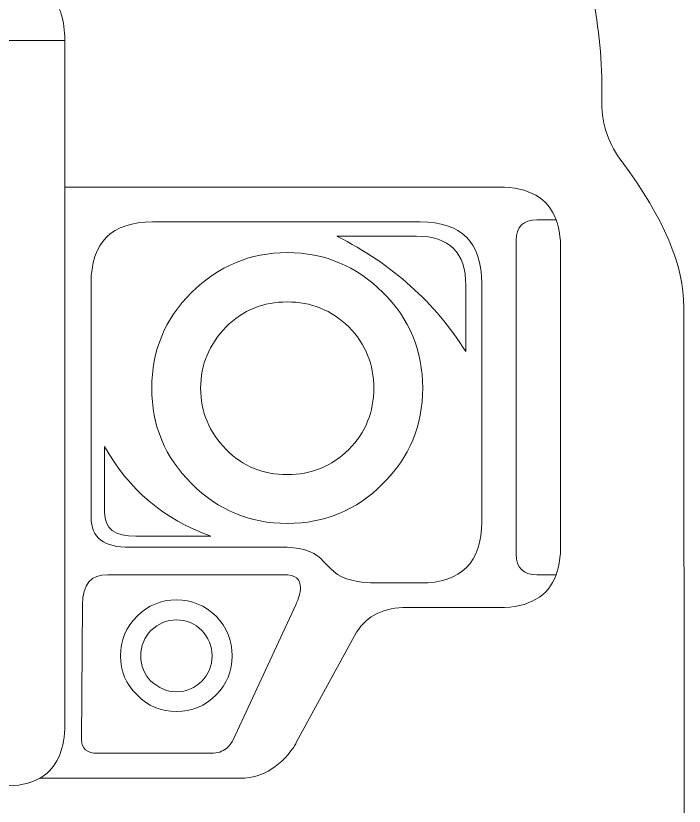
# Model space of a CAD drawing. Header units: metres. Extents: x -47.8 to 47.8, y 0 to 75.9.
# Drawn here: x 25.36 to 40.77, y 28.45 to 46.67 of the extents above; entities that cross this region are included whole.
import ezdxf

# ---------------------------------------------------------------- set-up
doc = ezdxf.new("R2010")
doc.units = ezdxf.units.M
doc.layers.add('ceco.net 240', color=7, linetype='Continuous')

msp = doc.modelspace()

# ---------------------------------------------------------------- linework, layer by layer
at = {"layer": 'ceco.net 240', "lineweight": 18}
for points in [[(26.491, 46.103), (-26.491, 46.103)], [(26.491, 46.103), (26.491, 42.725)]]:
    msp.add_lwpolyline(points, dxfattribs=at)
for points, knots in [([(40.767, 27.986), (40.767, 27.986), (40.758, 39.954), (40.758, 39.954), (40.767, 40.9), (40.294, 42.016), (39.339, 43.303), (39.036, 43.691), (38.875, 44.145), (38.866, 44.665), (38.885, 45.46), (38.828, 46.245), (38.677, 47.021), (38.374, 48.308), (38.052, 49.576), (37.702, 50.824)], [0, 0, 0, 0, 1, 1, 1, 2, 2, 2, 3, 3, 3, 4, 4, 4, 5, 5, 5, 5]), ([(26.491, 42.725), (26.491, 42.725), (26.491, 30.331), (26.491, 30.331), (26.491, 29.783), (26.339, 29.404), (26.027, 29.168), (25.989, 29.139), (25.952, 29.12), (25.914, 29.092)], [0, 0, 0, 0, 1, 1, 1, 2, 2, 2, 3, 3, 3, 3]), ([(26.491, 42.725), (26.491, 42.725), (36.501, 42.725), (36.501, 42.725), (37.191, 42.725), (37.636, 42.47), (37.816, 41.969)], [0, 0, 0, 0, 1, 1, 1, 2, 2, 2, 2]), ([(27.097, 40.502), (27.097, 40.502), (27.097, 35.109), (27.097, 35.109), (27.097, 34.636), (27.399, 34.409), (27.995, 34.419), (27.995, 34.419), (31.619, 34.419), (31.619, 34.419), (32.026, 34.4), (32.309, 34.296), (32.452, 34.088), (32.452, 34.088), (32.612, 33.927), (32.612, 33.927), (32.801, 33.729), (33.114, 33.615), (33.539, 33.596), (33.539, 33.596), (34.684, 33.596), (34.684, 33.596), (35.63, 33.596), (36.103, 34.069), (36.103, 35.015), (36.103, 35.015), (36.103, 40.502), (36.103, 40.502), (36.103, 41.448), (35.63, 41.922), (34.684, 41.922), (34.684, 41.922), (28.516, 41.922), (28.516, 41.922), (27.57, 41.922), (27.097, 41.448), (27.097, 40.502)], [0, 0, 0, 0, 1, 1, 1, 2, 2, 2, 3, 3, 3, 4, 4, 4, 5, 5, 5, 6, 6, 6, 7, 7, 7, 8, 8, 8, 9, 9, 9, 10, 10, 10, 11, 11, 11, 12, 12, 12, 12]), ([(37.816, 33.785), (37.816, 33.785), (37.371, 33.785), (37.371, 33.785), (37.059, 33.785), (36.898, 33.946), (36.898, 34.258), (36.898, 34.258), (36.898, 41.496), (36.898, 41.496), (36.898, 41.808), (37.059, 41.969), (37.371, 41.969), (37.371, 41.969), (37.816, 41.969), (37.816, 41.969)], [0, 0, 0, 0, 1, 1, 1, 2, 2, 2, 3, 3, 3, 4, 4, 4, 5, 5, 5, 5]), ([(37.816, 41.969), (37.882, 41.779), (37.92, 41.562), (37.92, 41.306), (37.92, 41.306), (37.92, 34.448), (37.92, 34.448), (37.92, 34.202), (37.882, 33.974), (37.816, 33.785)], [0, 0, 0, 0, 1, 1, 1, 2, 2, 2, 3, 3, 3, 3]), ([(32.763, 41.591), (34.041, 40.947), (35.025, 40.058), (35.735, 38.931), (35.735, 38.931), (35.735, 40.455), (35.735, 40.455), (35.735, 41.212), (35.356, 41.591), (34.599, 41.591), (34.599, 41.591), (32.763, 41.591), (32.763, 41.591)], [0, 0, 0, 0, 1, 1, 1, 2, 2, 2, 3, 3, 3, 4, 4, 4, 4]), ([(33.823, 40.294), (34.438, 39.689), (34.741, 38.941), (34.741, 38.09), (34.741, 37.229), (34.438, 36.491), (33.823, 35.886), (33.218, 35.27), (32.48, 34.968), (31.619, 34.968), (30.758, 34.968), (30.029, 35.27), (29.414, 35.886), (28.799, 36.491), (28.496, 37.229), (28.496, 38.09), (28.496, 38.941), (28.799, 39.689), (29.414, 40.294), (30.029, 40.9), (30.758, 41.212), (31.619, 41.212), (32.48, 41.212), (33.218, 40.9), (33.823, 40.294)], [0, 0, 0, 0, 1, 1, 1, 2, 2, 2, 3, 3, 3, 4, 4, 4, 5, 5, 5, 6, 6, 6, 7, 7, 7, 8, 8, 8, 8]), ([(33.615, 38.09), (33.615, 37.541), (33.426, 37.068), (33.038, 36.671), (32.64, 36.282), (32.167, 36.094), (31.619, 36.094), (31.07, 36.094), (30.597, 36.282), (30.209, 36.671), (29.821, 37.068), (29.623, 37.541), (29.623, 38.09), (29.623, 38.629), (29.821, 39.102), (30.209, 39.5), (30.597, 39.887), (31.07, 40.076), (31.619, 40.076), (32.167, 40.076), (32.64, 39.887), (33.038, 39.5), (33.426, 39.102), (33.615, 38.629), (33.615, 38.09)], [0, 0, 0, 0, 1, 1, 1, 2, 2, 2, 3, 3, 3, 4, 4, 4, 5, 5, 5, 6, 6, 6, 7, 7, 7, 8, 8, 8, 8]), ([(27.408, 35.223), (27.408, 34.854), (27.645, 34.665), (28.127, 34.675), (28.127, 34.675), (29.859, 34.675), (29.859, 34.675), (28.78, 35.062), (27.957, 35.753), (27.408, 36.746), (27.408, 36.746), (27.408, 35.223), (27.408, 35.223)], [0, 0, 0, 0, 1, 1, 1, 2, 2, 2, 3, 3, 3, 4, 4, 4, 4]), ([(37.816, 33.785), (37.636, 33.284), (37.191, 33.028), (36.501, 33.028), (36.501, 33.028), (34.381, 33.028), (34.381, 33.028), (33.851, 33.038), (33.464, 32.848), (33.218, 32.46), (33.218, 32.46), (31.827, 29.915), (31.827, 29.915), (31.808, 29.877), (31.789, 29.849), (31.77, 29.811), (31.429, 29.319), (30.985, 29.073), (30.446, 29.092), (30.446, 29.092), (25.914, 29.092), (25.914, 29.092)], [0, 0, 0, 0, 1, 1, 1, 2, 2, 2, 3, 3, 3, 4, 4, 4, 5, 5, 5, 6, 6, 6, 7, 7, 7, 7]), ([(31.543, 33.785), (31.543, 33.785), (27.484, 33.785), (27.484, 33.785), (27.097, 33.795), (26.907, 33.567), (26.898, 33.094), (26.898, 33.094), (26.879, 29.982), (26.879, 29.982), (26.879, 29.774), (27.002, 29.67), (27.248, 29.67), (27.248, 29.67), (29.85, 29.67), (29.85, 29.67), (29.859, 29.67), (29.859, 29.67), (29.868, 29.67), (30.01, 29.67), (30.124, 29.708), (30.219, 29.783), (30.275, 29.83), (30.332, 29.897), (30.37, 29.982), (30.37, 29.982), (31.817, 33.094), (31.817, 33.094), (31.855, 33.17), (31.874, 33.237), (31.893, 33.303), (31.921, 33.378), (31.921, 33.425), (31.921, 33.483), (31.931, 33.69), (31.808, 33.785), (31.543, 33.785)], [0, 0, 0, 0, 1, 1, 1, 2, 2, 2, 3, 3, 3, 4, 4, 4, 5, 5, 5, 6, 6, 6, 7, 7, 7, 8, 8, 8, 9, 9, 9, 10, 10, 10, 11, 11, 11, 12, 12, 12, 12]), ([(29.064, 33.207), (29.414, 33.207), (29.727, 33.076), (29.982, 32.83), (30.228, 32.574), (30.351, 32.271), (30.351, 31.912), (30.351, 31.562), (30.228, 31.259), (29.982, 31.013), (29.727, 30.757), (29.414, 30.635), (29.064, 30.635), (28.705, 30.635), (28.412, 30.757), (28.156, 31.013), (27.9, 31.259), (27.777, 31.562), (27.777, 31.912), (27.777, 32.271), (27.9, 32.574), (28.156, 32.83), (28.412, 33.076), (28.705, 33.207), (29.064, 33.207)], [0, 0, 0, 0, 1, 1, 1, 2, 2, 2, 3, 3, 3, 4, 4, 4, 5, 5, 5, 6, 6, 6, 7, 7, 7, 8, 8, 8, 8]), ([(28.478, 32.498), (28.648, 32.659), (28.837, 32.744), (29.064, 32.744), (29.301, 32.744), (29.49, 32.659), (29.651, 32.498), (29.802, 32.338), (29.887, 32.148), (29.887, 31.912), (29.887, 31.685), (29.802, 31.486), (29.651, 31.335), (29.49, 31.174), (29.301, 31.089), (29.064, 31.089), (28.837, 31.089), (28.648, 31.174), (28.478, 31.335), (28.326, 31.486), (28.241, 31.685), (28.241, 31.912), (28.241, 32.148), (28.326, 32.338), (28.478, 32.498)], [0, 0, 0, 0, 1, 1, 1, 2, 2, 2, 3, 3, 3, 4, 4, 4, 5, 5, 5, 6, 6, 6, 7, 7, 7, 8, 8, 8, 8]), ([(25.914, 29.092), (25.687, 28.97), (25.413, 28.912), (25.072, 28.912), (25.072, 28.912), (-25.072, 28.912), (-25.072, 28.912), (-25.413, 28.912), (-25.687, 28.97), (-25.904, 29.092)], [0, 0, 0, 0, 1, 1, 1, 2, 2, 2, 3, 3, 3, 3])]:
    msp.add_open_spline(points, degree=3, knots=knots, dxfattribs=at)
msp.add_open_spline([(26.16, 47.144), (26.387, 46.908), (26.491, 46.566), (26.491, 46.103)], degree=3, dxfattribs=at)

doc.saveas('drawing.dxf')
